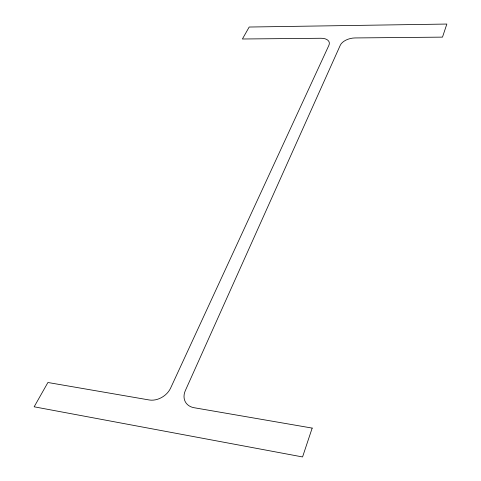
<?xml version="1.0" encoding="UTF-8"?>
<svg xmlns="http://www.w3.org/2000/svg" width="481" height="481" viewBox="0 0 481 481"><rect width="100%" height="100%" fill="white"/><g stroke="black" fill="none" stroke-linecap="round" stroke-linejoin="round"><path stroke-width="0.72" d="M312.181 428.09L302.561 456.95L34.151 406.8L47.914 382.497L149.2 399.97A17.154 12.843 -33.2 0 0 170.587 388.143L328.878 45.37A12.067 6.734 -15.4 0 0 320.971 38.264L242.406 38.997L249.182 27.032L446.849 24.05L442.49 37.127L354.984 37.945A12.302 6.926 -14 0 0 340.253 45.298L185.347 390.578A17.394 13.534 -31.5 0 0 194.029 407.708L312.181 428.09"/></g></svg>
